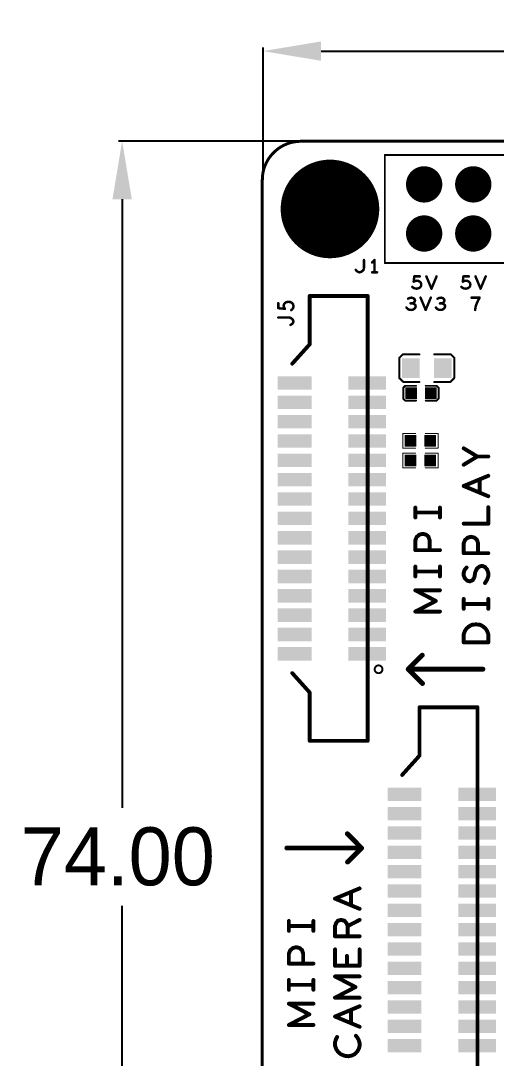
# Model space of a CAD drawing. Extents: x -11 to 101, y 2 to 100.
# Drawn here: x -11.5 to 13.1, y 37.1 to 90.7 of the extents above; entities that cross this region are included whole.
import ezdxf

# ---------------------------------------------------------------- set-up
doc = ezdxf.new("R2010")
doc.units = 0
doc.layers.get('0').update_dxf_attribs({"linetype": 'CONTINUOUS'})
doc.layers.get('DEFPOINTS').update_dxf_attribs({"linetype": 'CONTINUOUS'})
doc.layers.add('SILK_TOP_ART', color=251, linetype='CONTINUOUS')
doc.layers.add('SOLDER_TOP_ART', color=18, linetype='CONTINUOUS')
doc.dimstyles.get("Standard").update_dxf_attribs({"dimtxt": 3, "dimasz": 3, "dimexe": 0.18, "dimexo": 0, "dimgap": 1, "dimtad": 0, "dimtih": 1, "dimtoh": 1, "dimzin": 0, "dimcen": 0.09, "dimazin": 3, "dimtfac": 1, "dimtofl": 0, "dimtmove": 0, "dimatfit": 3})

# ---------------------------------------------------------------- blocks, each defined once
blk = doc.blocks.new('ROUND_326')
at = {"const_width": 0.1}
blk.add_lwpolyline([(-0.05, 0, 1), (0.05, 0, 1)], format="xyb", close=True, dxfattribs=at)
blk = doc.blocks.new('ROUND_312')
at = {"const_width": 0.1016}
blk.add_lwpolyline([(-0.0508, 0, 1), (0.0508, 0, 1)], format="xyb", close=True, dxfattribs=at)
blk = doc.blocks.new('ROUND_219')
at = {"const_width": 0.0508}
blk.add_lwpolyline([(-0.0254, 0, 1), (0.0254, 0, 1)], format="xyb", close=True, dxfattribs=at)
blk = doc.blocks.new('ROUND_165')
at = {"const_width": 0.0635}
blk.add_lwpolyline([(-0.03175, 0, 1), (0.03175, 0, 1)], format="xyb", close=True, dxfattribs=at)
blk = doc.blocks.new('ROUND_277')
at = {"const_width": 0.127}
blk.add_lwpolyline([(-0.0635, 0, 1), (0.0635, 0, 1)], format="xyb", close=True, dxfattribs=at)
blk = doc.blocks.new('ROUND_218')
at = {"const_width": 0.0762}
blk.add_lwpolyline([(-0.0381, 0, 1), (0.0381, 0, 1)], format="xyb", close=True, dxfattribs=at)
blk = doc.blocks.new('ROUND_321')
at = {"const_width": 0.0254}
blk.add_lwpolyline([(-0.0127, 0, 1), (0.0127, 0, 1)], format="xyb", close=True, dxfattribs=at)
blk = doc.blocks.new('ROUND_341')
at = {"const_width": 2.55}
blk.add_lwpolyline([(-1.275, 0, 1), (1.275, 0, 1)], format="xyb", close=True, dxfattribs=at)
blk = doc.blocks.new('RECTANGLE_359')
blk.add_solid([(0.975, 0.35), (0.975, -0.35), (-0.975, 0.35), (-0.975, -0.35)])
blk = doc.blocks.new('RECTANGLE_357')
blk.add_solid([(0.875, 0.35), (0.875, -0.35), (-0.875, 0.35), (-0.875, -0.35)])
blk = doc.blocks.new('SQUARE_333')
blk.add_solid([(0.304, 0.304), (0.304, -0.304), (-0.304, 0.304), (-0.304, -0.304)])
blk = doc.blocks.new('ROUND_346')
at = {"const_width": 0.939}
blk.add_lwpolyline([(-0.4695, 0, 1), (0.4695, 0, 1)], format="xyb", close=True, dxfattribs=at)
blk = doc.blocks.new('RECTANGLE_332')
blk.add_solid([(0.4564, 0.5072), (0.4564, -0.5072), (-0.4564, 0.5072), (-0.4564, -0.5072)])
blk = doc.blocks.new('*U167')
at = {"color": 0, "linetype": 'CONTINUOUS'}
blk.add_text('82.50', height=3, dxfattribs=at).set_placement((37.06, 87.687))
blk = doc.blocks.new('*D162')
at = {"color": 0, "linetype": 'CONTINUOUS'}
for p, q in [((1.038, 82.5), (1.038, 89.341)), ((4.038, 89.161), (36.229, 89.161)), ((80.538, 89.161), (48.347, 89.161)), ((83.538, 82.5), (83.538, 89.341))]:
    blk.add_line(p, q, dxfattribs=at)
for points in [[(4.038, 89.661), (4.038, 88.661), (1.038, 89.161)], [(80.538, 89.661), (80.538, 88.661), (83.538, 89.161)]]:
    blk.add_solid(points, dxfattribs=at)
at = {"layer": 'DEFPOINTS', "color": 0, "linetype": 'CONTINUOUS'}
for p in [(83.538, 89.161), (1.038, 82.5), (83.538, 82.5)]:
    blk.add_point(p, dxfattribs=at)
at = {"linetype": 'CONTINUOUS'}
blk.add_blockref('*U167', (0, 0), dxfattribs=at)
blk = doc.blocks.new('*U168')
at = {"color": 0, "linetype": 'CONTINUOUS'}
blk.add_text('74.00', height=3, dxfattribs=at).set_placement((-11.49, 46.026))
blk = doc.blocks.new('*D163')
at = {"color": 0, "linetype": 'CONTINUOUS'}
for p, q in [((3.038, 84.5), (-6.427, 84.5)), ((-6.247, 81.5), (-6.247, 50.032)), ((-6.247, 13.5), (-6.247, 44.968)), ((3.038, 10.5), (-6.427, 10.5))]:
    blk.add_line(p, q, dxfattribs=at)
for points in [[(-6.747, 81.5), (-5.747, 81.5), (-6.247, 84.5)], [(-6.747, 13.5), (-5.747, 13.5), (-6.247, 10.5)]]:
    blk.add_solid(points, dxfattribs=at)
at = {"layer": 'DEFPOINTS', "color": 0, "linetype": 'CONTINUOUS'}
for p in [(3.038, 84.5), (-6.247, 10.5), (3.038, 10.5)]:
    blk.add_point(p, dxfattribs=at)
at = {"linetype": 'CONTINUOUS'}
blk.add_blockref('*U168', (0, 0), dxfattribs=at)

msp = doc.modelspace()

# ---------------------------------------------------------------- linework, layer by layer
at = {"layer": 'SILK_TOP_ART', "const_width": 0.1524}
msp.add_lwpolyline([(3, 84.5, 0.4142136), (1, 82.5)], format="xyb", dxfattribs=at)
at = {"layer": 'SILK_TOP_ART'}
for points, const_width in [([(35, 84.5), (3, 84.5)], 0.1524), ([(7.338, 83.794), (59.662, 83.794)], 0.1016), ([(7.338, 78.206), (7.338, 83.794)], 0.1016), ([(1, 82.5), (1, 12.5)], 0.1524), ([(6.2569, 77.9357), (6.2569, 78.359)], 0.127), ([(6.8072, 78.359), (6.6802, 78.232)], 0.127), ([(6.8072, 77.724), (6.8072, 78.359)], 0.127), ([(5.8335, 77.851), (5.8865, 77.7875)], 0.127), ([(5.8865, 77.7875), (5.9499, 77.7452)], 0.127), ([(5.9499, 77.7452), (6.024, 77.724)], 0.127), ([(6.024, 77.724), (6.1087, 77.7452)], 0.127), ([(6.1087, 77.7452), (6.1722, 77.7875)], 0.127), ([(6.1722, 77.7875), (6.2357, 77.851)], 0.127), ([(6.2357, 77.851), (6.2569, 77.9357)], 0.127), ([(6.6802, 77.724), (6.9342, 77.724)], 0.127), ([(59.662, 78.206), (7.338, 78.206)], 0.1016), ([(8.8281, 77.2381), (8.8598, 77.5133)], 0.127), ([(8.9233, 77.2805), (8.8281, 77.2381)], 0.127), ([(8.8598, 77.5133), (9.1455, 77.5133)], 0.127), ([(8.9974, 77.291), (8.9233, 77.2805)], 0.127), ([(9.0715, 77.2805), (8.9974, 77.291)], 0.127), ([(9.1455, 77.2381), (9.0715, 77.2805)], 0.127), ([(9.1985, 77.1852), (9.1455, 77.2381)], 0.127), ([(9.4842, 77.5133), (9.7488, 76.8783)], 0.127), ([(9.7488, 76.8783), (10.0134, 77.5133)], 0.127), ([(11.3681, 77.2381), (11.3998, 77.5133)], 0.127), ([(11.4633, 77.2805), (11.3681, 77.2381)], 0.127), ([(11.3998, 77.5133), (11.6855, 77.5133)], 0.127), ([(11.5374, 77.291), (11.4633, 77.2805)], 0.127), ([(11.6115, 77.2805), (11.5374, 77.291)], 0.127), ([(11.6855, 77.2381), (11.6115, 77.2805)], 0.127), ([(11.7385, 77.1852), (11.6855, 77.2381)], 0.127), ([(12.0242, 77.5133), (12.2888, 76.8783)], 0.127), ([(12.2888, 76.8783), (12.5534, 77.5133)], 0.127), ([(8.754, 76.9735), (8.8175, 76.9206)], 0.127), ([(8.8175, 76.9206), (8.8915, 76.8889)], 0.127), ([(8.8915, 76.8889), (8.9868, 76.8783)], 0.127), ([(8.9868, 76.8783), (9.0821, 76.8995)], 0.127), ([(9.0821, 76.8995), (9.1561, 76.9418)], 0.127), ([(9.1561, 76.9418), (9.2091, 77.0159)], 0.127), ([(9.2196, 77.1005), (9.1985, 77.1852)], 0.127), ([(9.2091, 77.0159), (9.2196, 77.1005)], 0.127), ([(11.294, 76.9735), (11.3575, 76.9206)], 0.127), ([(11.3575, 76.9206), (11.4315, 76.8889)], 0.127), ([(11.4315, 76.8889), (11.5268, 76.8783)], 0.127), ([(11.5268, 76.8783), (11.6221, 76.8995)], 0.127), ([(11.6221, 76.8995), (11.6961, 76.9418)], 0.127), ([(11.6961, 76.9418), (11.7491, 77.0159)], 0.127), ([(11.7596, 77.1005), (11.7385, 77.1852)], 0.127), ([(11.7491, 77.0159), (11.7596, 77.1005)], 0.127), ([(1.8288, 75.8673), (1.8288, 76.1301)], 0.127), ([(2.17, 76.1301), (2.1175, 76.062)], 0.127), ([(2.2356, 76.1788), (2.17, 76.1301)], 0.127), ([(2.3406, 76.1983), (2.2356, 76.1788)], 0.127), ([(2.4456, 76.1886), (2.3406, 76.1983)], 0.127), ([(2.5375, 76.1399), (2.4456, 76.1886)], 0.127), ([(2.59, 76.0717), (2.5375, 76.1399)], 0.127), ([(3.45, 74), (3.45, 76.5)], 0.2), ([(3.45, 76.5), (6.45, 76.5)], 0.2), ([(6.45, 76.5), (6.45, 53.5)], 0.2), ([(8.6339, 76.4027), (8.5386, 76.3604)], 0.127), ([(8.7291, 76.4133), (8.6339, 76.4027)], 0.127), ([(8.7609, 76.117), (8.6656, 76.117)], 0.127), ([(8.8244, 76.3815), (8.7291, 76.4133)], 0.127), ([(8.7609, 76.117), (8.8244, 76.1487)], 0.127), ([(8.835, 76.0958), (8.7609, 76.117)], 0.127), ([(8.8773, 76.3286), (8.8244, 76.3815)], 0.127), ([(8.8244, 76.1487), (8.8773, 76.2016)], 0.127), ([(8.8985, 76.2651), (8.8773, 76.3286)], 0.127), ([(8.8773, 76.2016), (8.8985, 76.2651)], 0.127), ([(9.1842, 76.4133), (9.4488, 75.7783)], 0.127), ([(9.4488, 75.7783), (9.7134, 76.4133)], 0.127), ([(10.1579, 76.4027), (10.0626, 76.3604)], 0.127), ([(10.2531, 76.4133), (10.1579, 76.4027)], 0.127), ([(10.2849, 76.117), (10.1896, 76.117)], 0.127), ([(10.3484, 76.3815), (10.2531, 76.4133)], 0.127), ([(10.2849, 76.117), (10.3484, 76.1487)], 0.127), ([(10.359, 76.0958), (10.2849, 76.117)], 0.127), ([(10.4013, 76.3286), (10.3484, 76.3815)], 0.127), ([(10.3484, 76.1487), (10.4013, 76.2016)], 0.127), ([(10.4225, 76.2651), (10.4013, 76.3286)], 0.127), ([(10.4013, 76.2016), (10.4225, 76.2651)], 0.127), ([(12.2385, 76.4133), (11.8151, 76.4133)], 0.127), ([(12.0586, 76.0323), (12.1009, 76.1381)], 0.127), ([(12.1009, 76.1381), (12.1538, 76.2545)], 0.127), ([(12.1538, 76.2545), (12.2385, 76.4133)], 0.127), ([(2.17, 75.8381), (1.8288, 75.8673)], 0.127), ([(2.1175, 76.062), (2.1044, 75.9938)], 0.127), ([(2.1044, 75.9938), (2.1175, 75.9257)], 0.127), ([(2.1175, 75.9257), (2.17, 75.8381)], 0.127), ([(2.4981, 75.7699), (2.5637, 75.8283)], 0.127), ([(2.5637, 75.8283), (2.6031, 75.8965)], 0.127), ([(2.6162, 75.9841), (2.59, 76.0717)], 0.127), ([(2.6031, 75.8965), (2.6162, 75.9841)], 0.127), ([(8.454, 75.9053), (8.5175, 75.8312)], 0.127), ([(8.5175, 75.8312), (8.6021, 75.7889)], 0.127), ([(8.6021, 75.7889), (8.6974, 75.7783)], 0.127), ([(8.6974, 75.7783), (8.7821, 75.7889)], 0.127), ([(8.7821, 75.7889), (8.8667, 75.8418)], 0.127), ([(8.9091, 76.0429), (8.835, 76.0958)], 0.127), ([(8.8667, 75.8418), (8.9196, 75.9053)], 0.127), ([(8.9302, 75.9688), (8.9091, 76.0429)], 0.127), ([(8.9196, 75.9053), (8.9302, 75.9688)], 0.127), ([(9.978, 75.9053), (10.0415, 75.8312)], 0.127), ([(10.0415, 75.8312), (10.1261, 75.7889)], 0.127), ([(10.1261, 75.7889), (10.2214, 75.7783)], 0.127), ([(10.2214, 75.7783), (10.3061, 75.7889)], 0.127), ([(10.3061, 75.7889), (10.3907, 75.8418)], 0.127), ([(10.4331, 76.0429), (10.359, 76.0958)], 0.127), ([(10.3907, 75.8418), (10.4436, 75.9053)], 0.127), ([(10.4542, 75.9688), (10.4331, 76.0429)], 0.127), ([(10.4436, 75.9053), (10.4542, 75.9688)], 0.127), ([(12.0056, 75.7783), (12.0268, 75.9159)], 0.127), ([(12.0268, 75.9159), (12.0586, 76.0323)], 0.127), ([(2.3537, 75.3914), (1.8288, 75.3914)], 0.127), ([(2.4587, 75.372), (2.3537, 75.3914)], 0.127), ([(2.5375, 75.3135), (2.4587, 75.372)], 0.127), ([(2.4587, 75.002), (2.5375, 75.0507)], 0.127), ([(2.59, 75.2551), (2.5375, 75.3135)], 0.127), ([(2.5375, 75.0507), (2.59, 75.1091)], 0.127), ([(2.6162, 75.1772), (2.59, 75.2551)], 0.127), ([(2.59, 75.1091), (2.6162, 75.1772)], 0.127), ([(3.45, 74), (2.55, 73)], 0.2), ([(8.2622, 73.4794), (8.0844, 73.3016)], 0.1016), ([(9.1258, 73.4794), (8.2622, 73.4794)], 0.1016), ([(9.8878, 73.4794), (10.7514, 73.4794)], 0.1016), ([(10.7514, 73.4794), (10.9292, 73.3016)], 0.1016), ([(8.0844, 73.3016), (8.0844, 72.2602)], 0.1016), ([(10.9292, 73.3016), (10.9292, 72.2602)], 0.1016), ([(8.0844, 72.2602), (8.2876, 72.057)], 0.1016), ([(8.2876, 72.057), (9.1258, 72.057)], 0.1016), ([(8.3892, 71.8538), (8.2876, 71.7522)], 0.1016), ([(8.948, 71.8538), (8.3892, 71.8538)], 0.1016), ([(9.456, 71.8538), (10.0148, 71.8538)], 0.1016), ([(10.726, 72.057), (9.8878, 72.057)], 0.1016), ([(10.0148, 71.8538), (10.1164, 71.7525)], 0.1016), ([(10.9292, 72.2602), (10.726, 72.057)], 0.1016), ([(8.2876, 71.7522), (8.2876, 71.1934)], 0.1016), ([(10.1164, 71.7525), (10.1164, 71.1967)], 0.1016), ([(8.2876, 71.1934), (8.3892, 71.0918)], 0.1016), ([(8.3892, 71.0918), (8.948, 71.0918)], 0.1016), ([(10.0115, 71.0918), (9.456, 71.0918)], 0.1016), ([(10.1164, 71.1967), (10.0115, 71.0918)], 0.1016), ([(8.2622, 69.39), (8.9226, 69.39)], 0.0508), ([(8.2622, 68.628), (8.2622, 69.39)], 0.0508), ([(10.091, 69.39), (9.4306, 69.39)], 0.0508), ([(10.091, 68.628), (10.091, 69.39)], 0.0508), ([(11.4173, 68.6223), (12.1158, 68.199)], 0.2032), ([(8.9226, 68.628), (8.2622, 68.628)], 0.0508), ([(8.2622, 68.374), (8.9226, 68.374)], 0.0508), ([(8.2622, 67.612), (8.2622, 68.374)], 0.0508), ([(9.4306, 68.628), (10.091, 68.628)], 0.0508), ([(10.091, 68.374), (9.4306, 68.374)], 0.0508), ([(10.091, 67.612), (10.091, 68.374)], 0.0508), ([(12.1158, 68.199), (11.4173, 67.7757)], 0.2032), ([(12.6873, 68.199), (12.1158, 68.199)], 0.2032), ([(8.9226, 67.612), (8.2622, 67.612)], 0.0508), ([(9.4306, 67.612), (10.091, 67.612)], 0.0508), ([(11.4173, 66.675), (12.6873, 67.2042)], 0.2032), ([(12.2428, 67.0137), (12.2428, 66.3363)], 0.2032), ([(12.6873, 66.1458), (11.4173, 66.675)], 0.2032), ([(8.9154, 65.0494), (8.9154, 65.5574)], 0.2032), ([(10.1854, 65.0494), (10.1854, 65.5574)], 0.2032), ([(12.6873, 64.7277), (12.6873, 65.5743)], 0.2032), ([(8.9154, 65.3034), (10.1854, 65.3034)], 0.2032), ([(11.4173, 64.7277), (12.6873, 64.7277)], 0.2032), ([(8.9154, 63.8641), (8.9789, 64.0334)], 0.2032), ([(8.9154, 63.3561), (8.9154, 63.8641)], 0.2032), ([(8.9789, 64.0334), (9.1271, 64.1604)], 0.2032), ([(9.1271, 64.1604), (9.2964, 64.2027)], 0.2032), ([(9.2964, 64.2027), (9.4657, 64.1604)], 0.2032), ([(9.4657, 64.1604), (9.5927, 64.0546)], 0.2032), ([(9.5927, 64.0546), (9.6563, 63.8641)], 0.2032), ([(9.6563, 63.8641), (9.6563, 63.3561)], 0.2032), ([(11.4173, 63.7117), (11.4808, 63.881)], 0.2032), ([(11.4808, 63.881), (11.629, 64.008)], 0.2032), ([(11.629, 64.008), (11.7983, 64.0503)], 0.2032), ([(11.7983, 64.0503), (11.9676, 64.008)], 0.2032), ([(11.9676, 64.008), (12.0946, 63.9022)], 0.2032), ([(12.0946, 63.9022), (12.1582, 63.7117)], 0.2032), ([(10.1854, 63.3561), (8.9154, 63.3561)], 0.2032), ([(11.4173, 63.2037), (11.4173, 63.7117)], 0.2032), ([(12.6873, 63.2037), (11.4173, 63.2037)], 0.2032), ([(12.1582, 63.7117), (12.1582, 63.2037)], 0.2032), ([(8.9154, 62.0014), (8.9154, 62.5094)], 0.2032), ([(8.9154, 62.2554), (10.1854, 62.2554)], 0.2032), ([(10.1854, 62.0014), (10.1854, 62.5094)], 0.2032), ([(11.4173, 62.1877), (11.4596, 62.3358)], 0.2032), ([(11.4173, 62.0395), (11.4173, 62.1877)], 0.2032), ([(11.4596, 62.3358), (11.5655, 62.4629)], 0.2032), ([(12.01, 62.2088), (11.9676, 61.9548)], 0.2032), ([(12.0946, 62.3993), (12.01, 62.2088)], 0.2032), ([(12.2217, 62.5052), (12.0946, 62.3993)], 0.2032), ([(12.3698, 62.5475), (12.2217, 62.5052)], 0.2032), ([(12.518, 62.484), (12.3698, 62.5475)], 0.2032), ([(12.6238, 62.357), (12.518, 62.484)], 0.2032), ([(12.6873, 62.1877), (12.6238, 62.357)], 0.2032), ([(12.6873, 62.0183), (12.6873, 62.1877)], 0.2032), ([(11.4808, 61.8913), (11.4173, 62.0395)], 0.2032), ([(11.5866, 61.7855), (11.4808, 61.8913)], 0.2032), ([(11.7348, 61.7431), (11.5866, 61.7855)], 0.2032), ([(11.883, 61.8067), (11.7348, 61.7431)], 0.2032), ([(11.9676, 61.9548), (11.883, 61.8067)], 0.2032), ([(12.518, 61.6585), (12.6238, 61.8278)], 0.2032), ([(12.6238, 61.8278), (12.6873, 62.0183)], 0.2032), ([(9.9737, 60.7314), (8.9154, 61.2818)], 0.2032), ([(8.9154, 61.2818), (10.1854, 61.2818)], 0.2032), ([(8.9154, 60.181), (9.9737, 60.7314)], 0.2032), ([(11.4173, 60.325), (11.4173, 60.833)], 0.2032), ([(11.4173, 60.579), (12.6873, 60.579)], 0.2032), ([(12.6873, 60.325), (12.6873, 60.833)], 0.2032), ([(10.1854, 60.181), (8.9154, 60.181)], 0.2032), ([(11.6924, 59.4149), (11.8407, 59.4995)], 0.2032), ([(11.8407, 59.4995), (12.0523, 59.5207)], 0.2032), ([(12.0523, 59.5207), (12.264, 59.4995)], 0.2032), ([(12.264, 59.4995), (12.4122, 59.4149)], 0.2032), ([(11.4173, 59.0127), (11.4808, 59.182)], 0.2032), ([(11.4173, 58.5893), (11.4173, 59.0127)], 0.2032), ([(11.4808, 59.182), (11.5655, 59.309)], 0.2032), ([(11.5655, 59.309), (11.6924, 59.4149)], 0.2032), ([(12.4122, 59.4149), (12.5392, 59.309)], 0.2032), ([(12.5392, 59.309), (12.6238, 59.182)], 0.2032), ([(12.6238, 59.182), (12.6873, 59.0127)], 0.2032), ([(12.6873, 59.0127), (12.6873, 58.5893)], 0.2032), ([(12.6873, 58.5893), (11.4173, 58.5893)], 0.2032), ([(8.5471, 57.2008), (9.271, 57.9247)], 0.254), ([(2.55, 57), (3.45, 56)], 0.2), ([(12.4079, 57.2008), (8.5471, 57.2008)], 0.254), ([(8.5471, 57.2008), (9.2837, 56.4642)], 0.254), ([(3.45, 53.5), (3.45, 56)], 0.2), ([(9.1324, 52.7338), (9.1324, 55.2338)], 0.2), ([(9.1324, 55.2338), (12.1324, 55.2338)], 0.2), ([(12.1324, 55.2338), (12.1324, 32.2338)], 0.2), ([(6.45, 53.5), (3.45, 53.5)], 0.2), ([(9.1324, 52.7338), (8.2324, 51.7338)], 0.2), ([(6.1341, 47.9552), (5.3975, 48.6918)], 0.254), ([(2.2733, 47.9552), (6.1341, 47.9552)], 0.254), ([(6.1341, 47.9552), (5.4102, 47.2313)], 0.254), ([(4.7625, 45.339), (6.0325, 45.8682)], 0.2032), ([(5.588, 45.6777), (5.588, 45.0003)], 0.2032), ([(6.0325, 44.8098), (4.7625, 45.339)], 0.2032), ([(2.3749, 43.6753), (2.3749, 44.1833)], 0.2032), ([(2.3749, 43.9293), (3.6449, 43.9293)], 0.2032), ([(3.6449, 43.6753), (3.6449, 44.1833)], 0.2032), ([(4.7625, 43.9208), (4.826, 44.0902)], 0.2032), ([(4.7625, 43.3917), (4.7625, 43.9208)], 0.2032), ([(4.826, 44.0902), (4.9107, 44.196)], 0.2032), ([(4.9107, 44.196), (5.08, 44.2383)], 0.2032), ([(5.08, 44.2383), (5.2493, 44.196)], 0.2032), ([(5.2493, 44.196), (5.3552, 44.069)], 0.2032), ([(5.3552, 44.069), (5.4187, 43.9208)], 0.2032), ([(5.4187, 43.9208), (6.0325, 44.2383)], 0.2032), ([(5.4187, 43.9208), (5.4187, 43.3917)], 0.2032), ([(6.0325, 43.3917), (4.7625, 43.3917)], 0.2032), ([(2.5866, 42.7863), (2.7559, 42.8286)], 0.2032), ([(2.7559, 42.8286), (2.9252, 42.7863)], 0.2032), ([(2.3749, 42.49), (2.4384, 42.6593)], 0.2032), ([(2.3749, 41.982), (2.3749, 42.49)], 0.2032), ([(2.4384, 42.6593), (2.5866, 42.7863)], 0.2032), ([(2.9252, 42.7863), (3.0522, 42.6805)], 0.2032), ([(3.0522, 42.6805), (3.1158, 42.49)], 0.2032), ([(3.1158, 42.49), (3.1158, 41.982)], 0.2032), ([(4.7625, 41.8677), (4.7625, 42.7143)], 0.2032), ([(5.3763, 42.3757), (5.3763, 41.8677)], 0.2032), ([(6.0325, 42.7143), (6.0325, 41.8677)], 0.2032), ([(3.6449, 41.982), (2.3749, 41.982)], 0.2032), ([(6.0325, 41.8677), (4.7625, 41.8677)], 0.2032), ([(5.8208, 40.767), (4.7625, 41.3174)], 0.2032), ([(4.7625, 41.3174), (6.0325, 41.3174)], 0.2032), ([(2.3749, 40.6273), (2.3749, 41.1353)], 0.2032), ([(2.3749, 40.8813), (3.6449, 40.8813)], 0.2032), ([(3.6449, 40.6273), (3.6449, 41.1353)], 0.2032), ([(4.7625, 40.2166), (5.8208, 40.767)], 0.2032), ([(6.0325, 40.2166), (4.7625, 40.2166)], 0.2032), ([(3.4332, 39.3573), (2.3749, 39.9077)], 0.2032), ([(2.3749, 39.9077), (3.6449, 39.9077)], 0.2032), ([(4.7625, 39.243), (6.0325, 39.7722)], 0.2032), ([(2.3749, 38.8069), (3.4332, 39.3573)], 0.2032), ([(6.0325, 38.7138), (4.7625, 39.243)], 0.2032), ([(5.588, 39.5817), (5.588, 38.9043)], 0.2032), ([(3.6449, 38.8069), (2.3749, 38.8069)], 0.2032), ([(4.8048, 38.0577), (4.7625, 37.9095)], 0.2032), ([(4.8683, 38.1847), (4.8048, 38.0577)], 0.2032), ([(5.9267, 38.1423), (5.842, 38.2482)], 0.2032), ([(5.9902, 38.0153), (5.9267, 38.1423)], 0.2032), ([(6.0325, 37.8672), (5.9902, 38.0153)], 0.2032), ([(4.7625, 37.9095), (4.7625, 37.7402)], 0.2032), ([(4.7625, 37.7402), (4.826, 37.5496)], 0.2032), ([(4.826, 37.5496), (4.9318, 37.4015)], 0.2032), ([(5.9055, 37.4227), (5.9902, 37.5708)], 0.2032), ([(5.9902, 37.5708), (6.0325, 37.719)], 0.2032), ([(6.0325, 37.719), (6.0325, 37.8672)], 0.2032), ([(4.9318, 37.4015), (5.0588, 37.2957)], 0.2032), ([(5.0588, 37.2957), (5.2705, 37.211)], 0.2032), ([(5.2705, 37.211), (5.461, 37.1898)], 0.2032), ([(5.461, 37.1898), (5.6515, 37.2322)], 0.2032), ([(5.6515, 37.2322), (5.7785, 37.2957)], 0.2032), ([(5.7785, 37.2957), (5.9055, 37.4227)], 0.2032)]:
    msp.add_lwpolyline(points, dxfattribs=dict(at, const_width=const_width))
at = {"layer": 'SILK_TOP_ART', "const_width": 0.1016}
msp.add_lwpolyline([(6.8124, 57.1978, 1), (7.2142, 57.1978, 1)], format="xyb", close=True, dxfattribs=at)
at = {"layer": 'SOLDER_TOP_ART', "const_width": 0.1524}
msp.add_lwpolyline([(3, 84.5, 0.4142136), (1, 82.5)], format="xyb", dxfattribs=at)
for points in [[(35, 84.5), (3, 84.5)], [(1, 82.5), (1, 12.5)]]:
    msp.add_lwpolyline(points, dxfattribs=at)

# ---------------------------------------------------------------- block references
at = {"layer": 'SILK_TOP_ART'}
for name, p in [('ROUND_218', (3, 84.5)), ('ROUND_218', (3, 84.5)), ('ROUND_219', (7.338, 83.794)), ('ROUND_219', (7.338, 83.794)), ('ROUND_218', (1, 82.5)), ('ROUND_218', (1, 82.5)), ('ROUND_165', (6.2569, 78.359)), ('ROUND_165', (6.8072, 78.359)), ('ROUND_165', (5.8335, 77.851)), ('ROUND_165', (5.8865, 77.7875)), ('ROUND_165', (5.9499, 77.7452)), ('ROUND_165', (6.024, 77.724)), ('ROUND_165', (6.1087, 77.7452)), ('ROUND_165', (6.1722, 77.7875)), ('ROUND_165', (6.2357, 77.851)), ('ROUND_165', (6.2569, 77.9357)), ('ROUND_165', (6.6802, 78.232)), ('ROUND_165', (6.6802, 77.724)), ('ROUND_165', (6.8072, 77.724)), ('ROUND_165', (6.9342, 77.724)), ('ROUND_219', (7.338, 78.206)), ('ROUND_219', (7.338, 78.206)), ('ROUND_165', (8.8281, 77.2381)), ('ROUND_165', (8.8598, 77.5133)), ('ROUND_165', (8.9233, 77.2805)), ('ROUND_165', (8.9974, 77.291)), ('ROUND_165', (9.0715, 77.2805)), ('ROUND_165', (9.1455, 77.5133)), ('ROUND_165', (9.1455, 77.2381)), ('ROUND_165', (9.4842, 77.5133)), ('ROUND_165', (10.0134, 77.5133)), ('ROUND_165', (11.3681, 77.2381)), ('ROUND_165', (11.3998, 77.5133)), ('ROUND_165', (11.4633, 77.2805)), ('ROUND_165', (11.5374, 77.291)), ('ROUND_165', (11.6115, 77.2805)), ('ROUND_165', (11.6855, 77.5133)), ('ROUND_165', (11.6855, 77.2381)), ('ROUND_165', (12.0242, 77.5133)), ('ROUND_165', (12.5534, 77.5133)), ('ROUND_165', (8.754, 76.9735)), ('ROUND_165', (8.8175, 76.9206)), ('ROUND_165', (8.8915, 76.8889)), ('ROUND_165', (8.9868, 76.8783)), ('ROUND_165', (9.0821, 76.8995)), ('ROUND_165', (9.1561, 76.9418)), ('ROUND_165', (9.1985, 77.1852)), ('ROUND_165', (9.2091, 77.0159)), ('ROUND_165', (9.2196, 77.1005)), ('ROUND_165', (9.7488, 76.8783)), ('ROUND_165', (11.294, 76.9735)), ('ROUND_165', (11.3575, 76.9206)), ('ROUND_165', (11.4315, 76.8889)), ('ROUND_165', (11.5268, 76.8783)), ('ROUND_165', (11.6221, 76.8995)), ('ROUND_165', (11.6961, 76.9418)), ('ROUND_165', (11.7385, 77.1852)), ('ROUND_165', (11.7491, 77.0159)), ('ROUND_165', (11.7596, 77.1005)), ('ROUND_165', (12.2888, 76.8783)), ('ROUND_165', (1.8288, 76.1301)), ('ROUND_165', (2.17, 76.1301)), ('ROUND_165', (2.2356, 76.1788)), ('ROUND_165', (2.3406, 76.1983)), ('ROUND_165', (2.4456, 76.1886)), ('ROUND_165', (2.5375, 76.1399)), ('ROUND_326', (3.45, 76.5)), ('ROUND_326', (6.45, 76.5)), ('ROUND_165', (8.5386, 76.3604)), ('ROUND_165', (8.6339, 76.4027)), ('ROUND_165', (8.6656, 76.117)), ('ROUND_165', (8.7291, 76.4133)), ('ROUND_165', (8.7609, 76.117)), ('ROUND_165', (8.7609, 76.117)), ('ROUND_165', (8.8244, 76.3815)), ('ROUND_165', (8.8244, 76.1487)), ('ROUND_165', (8.8773, 76.3286)), ('ROUND_165', (8.8773, 76.2016)), ('ROUND_165', (8.8985, 76.2651)), ('ROUND_165', (9.1842, 76.4133)), ('ROUND_165', (9.7134, 76.4133)), ('ROUND_165', (10.0626, 76.3604)), ('ROUND_165', (10.1579, 76.4027)), ('ROUND_165', (10.1896, 76.117)), ('ROUND_165', (10.2531, 76.4133)), ('ROUND_165', (10.2849, 76.117)), ('ROUND_165', (10.2849, 76.117)), ('ROUND_165', (10.3484, 76.3815)), ('ROUND_165', (10.3484, 76.1487)), ('ROUND_165', (10.4013, 76.3286)), ('ROUND_165', (10.4013, 76.2016)), ('ROUND_165', (10.4225, 76.2651)), ('ROUND_165', (11.8151, 76.4133)), ('ROUND_165', (12.1009, 76.1381)), ('ROUND_165', (12.1538, 76.2545)), ('ROUND_165', (12.2385, 76.4133)), ('ROUND_165', (1.8288, 75.8673)), ('ROUND_165', (2.1044, 75.9938)), ('ROUND_165', (2.1175, 76.062)), ('ROUND_165', (2.1175, 75.9257)), ('ROUND_165', (2.17, 75.8381)), ('ROUND_165', (2.4981, 75.7699)), ('ROUND_165', (2.5637, 75.8283)), ('ROUND_165', (2.59, 76.0717)), ('ROUND_165', (2.6031, 75.8965)), ('ROUND_165', (2.6162, 75.9841)), ('ROUND_165', (8.454, 75.9053)), ('ROUND_165', (8.5175, 75.8312)), ('ROUND_165', (8.6021, 75.7889)), ('ROUND_165', (8.6974, 75.7783)), ('ROUND_165', (8.7821, 75.7889)), ('ROUND_165', (8.835, 76.0958)), ('ROUND_165', (8.8667, 75.8418)), ('ROUND_165', (8.9091, 76.0429)), ('ROUND_165', (8.9196, 75.9053)), ('ROUND_165', (8.9302, 75.9688)), ('ROUND_165', (9.4488, 75.7783)), ('ROUND_165', (9.978, 75.9053)), ('ROUND_165', (10.0415, 75.8312)), ('ROUND_165', (10.1261, 75.7889)), ('ROUND_165', (10.2214, 75.7783)), ('ROUND_165', (10.3061, 75.7889)), ('ROUND_165', (10.359, 76.0958)), ('ROUND_165', (10.3907, 75.8418)), ('ROUND_165', (10.4331, 76.0429)), ('ROUND_165', (10.4436, 75.9053)), ('ROUND_165', (10.4542, 75.9688)), ('ROUND_165', (12.0056, 75.7783)), ('ROUND_165', (12.0268, 75.9159)), ('ROUND_165', (12.0586, 76.0323)), ('ROUND_165', (1.8288, 75.3914)), ('ROUND_165', (2.3537, 75.3914)), ('ROUND_165', (2.4587, 75.372)), ('ROUND_165', (2.5375, 75.3135)), ('ROUND_165', (2.5375, 75.0507)), ('ROUND_165', (2.59, 75.2551)), ('ROUND_165', (2.59, 75.1091)), ('ROUND_165', (2.6162, 75.1772)), ('ROUND_165', (2.4587, 75.002)), ('ROUND_326', (3.45, 74)), ('ROUND_326', (3.45, 74)), ('ROUND_219', (8.2622, 73.4794)), ('ROUND_219', (8.2622, 73.4794)), ('ROUND_219', (9.1258, 73.4794)), ('ROUND_219', (9.8878, 73.4794)), ('ROUND_219', (10.7514, 73.4794)), ('ROUND_219', (10.7514, 73.4794)), ('ROUND_326', (2.55, 73)), ('ROUND_219', (8.0844, 73.3016)), ('ROUND_219', (8.0844, 73.3016)), ('ROUND_219', (10.9292, 73.3016)), ('ROUND_219', (10.9292, 73.3016)), ('ROUND_219', (8.0844, 72.2602)), ('ROUND_219', (8.0844, 72.2602)), ('ROUND_219', (8.2876, 72.057)), ('ROUND_219', (8.2876, 72.057)), ('ROUND_219', (8.3892, 71.8538)), ('ROUND_219', (8.3892, 71.8538)), ('ROUND_219', (8.948, 71.8538)), ('ROUND_219', (9.1258, 72.057)), ('ROUND_219', (9.456, 71.8538)), ('ROUND_219', (9.8878, 72.057)), ('ROUND_219', (10.0148, 71.8538)), ('ROUND_219', (10.0148, 71.8538)), ('ROUND_219', (10.726, 72.057)), ('ROUND_219', (10.726, 72.057)), ('ROUND_219', (10.9292, 72.2602)), ('ROUND_219', (10.9292, 72.2602)), ('ROUND_219', (8.2876, 71.7522)), ('ROUND_219', (8.2876, 71.7522)), ('ROUND_219', (10.1164, 71.7525)), ('ROUND_219', (10.1164, 71.7525)), ('ROUND_219', (8.2876, 71.1934)), ('ROUND_219', (8.2876, 71.1934)), ('ROUND_219', (8.3892, 71.0918)), ('ROUND_219', (8.3892, 71.0918)), ('ROUND_219', (8.948, 71.0918)), ('ROUND_219', (9.456, 71.0918)), ('ROUND_219', (10.0115, 71.0918)), ('ROUND_219', (10.0115, 71.0918)), ('ROUND_219', (10.1164, 71.1967)), ('ROUND_219', (10.1164, 71.1967)), ('ROUND_321', (8.2622, 69.39)), ('ROUND_321', (8.2622, 69.39)), ('ROUND_321', (8.9226, 69.39)), ('ROUND_321', (9.4306, 69.39)), ('ROUND_321', (10.091, 69.39)), ('ROUND_321', (10.091, 69.39)), ('ROUND_312', (11.4173, 68.6223)), ('ROUND_321', (8.2622, 68.628)), ('ROUND_321', (8.2622, 68.628)), ('ROUND_321', (8.2622, 68.374)), ('ROUND_321', (8.2622, 68.374)), ('ROUND_321', (8.9226, 68.628)), ('ROUND_321', (8.9226, 68.374)), ('ROUND_321', (9.4306, 68.628)), ('ROUND_321', (9.4306, 68.374)), ('ROUND_321', (10.091, 68.628)), ('ROUND_321', (10.091, 68.628)), ('ROUND_321', (10.091, 68.374)), ('ROUND_321', (10.091, 68.374)), ('ROUND_312', (12.1158, 68.199)), ('ROUND_312', (12.1158, 68.199)), ('ROUND_312', (12.6873, 68.199)), ('ROUND_321', (8.2622, 67.612)), ('ROUND_321', (8.2622, 67.612)), ('ROUND_321', (8.9226, 67.612)), ('ROUND_321', (9.4306, 67.612)), ('ROUND_321', (10.091, 67.612)), ('ROUND_321', (10.091, 67.612)), ('ROUND_312', (11.4173, 67.7757)), ('ROUND_312', (12.2428, 67.0137)), ('ROUND_312', (12.6873, 67.2042)), ('ROUND_312', (11.4173, 66.675)), ('ROUND_312', (12.2428, 66.3363)), ('ROUND_312', (12.6873, 66.1458)), ('ROUND_312', (8.9154, 65.5574)), ('ROUND_312', (10.1854, 65.5574)), ('ROUND_312', (12.6873, 65.5743)), ('ROUND_312', (8.9154, 65.3034)), ('ROUND_312', (8.9154, 65.0494)), ('ROUND_312', (10.1854, 65.3034)), ('ROUND_312', (10.1854, 65.0494)), ('ROUND_312', (11.4173, 64.7277)), ('ROUND_312', (12.6873, 64.7277)), ('ROUND_312', (8.9154, 63.8641)), ('ROUND_312', (8.9789, 64.0334)), ('ROUND_312', (9.1271, 64.1604)), ('ROUND_312', (9.2964, 64.2027)), ('ROUND_312', (9.4657, 64.1604)), ('ROUND_312', (9.5927, 64.0546)), ('ROUND_312', (9.6563, 63.8641)), ('ROUND_312', (11.4808, 63.881)), ('ROUND_312', (11.629, 64.008)), ('ROUND_312', (11.7983, 64.0503)), ('ROUND_312', (11.9676, 64.008)), ('ROUND_312', (12.0946, 63.9022)), ('ROUND_312', (8.9154, 63.3561)), ('ROUND_312', (9.6563, 63.3561)), ('ROUND_312', (10.1854, 63.3561)), ('ROUND_312', (11.4173, 63.7117)), ('ROUND_312', (11.4173, 63.2037)), ('ROUND_312', (12.1582, 63.7117)), ('ROUND_312', (12.1582, 63.2037)), ('ROUND_312', (12.6873, 63.2037)), ('ROUND_312', (8.9154, 62.5094)), ('ROUND_312', (8.9154, 62.2554)), ('ROUND_312', (10.1854, 62.5094)), ('ROUND_312', (10.1854, 62.2554)), ('ROUND_312', (11.4173, 62.1877)), ('ROUND_312', (11.4596, 62.3358)), ('ROUND_312', (11.5655, 62.4629)), ('ROUND_312', (12.01, 62.2088)), ('ROUND_312', (12.0946, 62.3993)), ('ROUND_312', (12.2217, 62.5052)), ('ROUND_312', (12.3698, 62.5475)), ('ROUND_312', (12.518, 62.484)), ('ROUND_312', (12.6238, 62.357)), ('ROUND_312', (12.6873, 62.1877)), ('ROUND_312', (8.9154, 62.0014)), ('ROUND_312', (10.1854, 62.0014)), ('ROUND_312', (11.4173, 62.0395)), ('ROUND_312', (11.4808, 61.8913)), ('ROUND_312', (11.5866, 61.7855)), ('ROUND_312', (11.7348, 61.7431)), ('ROUND_312', (11.883, 61.8067)), ('ROUND_312', (11.9676, 61.9548)), ('ROUND_312', (12.518, 61.6585)), ('ROUND_312', (12.6238, 61.8278)), ('ROUND_312', (12.6873, 62.0183)), ('ROUND_312', (8.9154, 61.2818)), ('ROUND_312', (10.1854, 61.2818)), ('ROUND_312', (9.9737, 60.7314)), ('ROUND_312', (11.4173, 60.833)), ('ROUND_312', (11.4173, 60.579)), ('ROUND_312', (12.6873, 60.833)), ('ROUND_312', (12.6873, 60.579)), ('ROUND_312', (8.9154, 60.181)), ('ROUND_312', (10.1854, 60.181)), ('ROUND_312', (11.4173, 60.325)), ('ROUND_312', (12.6873, 60.325)), ('ROUND_312', (11.8407, 59.4995)), ('ROUND_312', (12.0523, 59.5207)), ('ROUND_312', (12.264, 59.4995)), ('ROUND_312', (11.4173, 59.0127)), ('ROUND_312', (11.4808, 59.182)), ('ROUND_312', (11.5655, 59.309)), ('ROUND_312', (11.6924, 59.4149)), ('ROUND_312', (12.4122, 59.4149)), ('ROUND_312', (12.5392, 59.309)), ('ROUND_312', (12.6238, 59.182)), ('ROUND_312', (12.6873, 59.0127)), ('ROUND_312', (11.4173, 58.5893)), ('ROUND_312', (12.6873, 58.5893)), ('ROUND_312', (12.6873, 58.5893)), ('ROUND_277', (9.271, 57.9247)), ('ROUND_326', (2.55, 57)), ('ROUND_277', (8.5471, 57.2008)), ('ROUND_277', (8.5471, 57.2008)), ('ROUND_277', (12.4079, 57.2008)), ('ROUND_277', (9.2837, 56.4642)), ('ROUND_326', (3.45, 56)), ('ROUND_326', (3.45, 56)), ('ROUND_326', (9.1324, 55.2338)), ('ROUND_326', (12.1324, 55.2338)), ('ROUND_326', (3.45, 53.5)), ('ROUND_326', (6.45, 53.5)), ('ROUND_326', (9.1324, 52.7338)), ('ROUND_326', (9.1324, 52.7338)), ('ROUND_326', (8.2324, 51.7338)), ('ROUND_277', (5.3975, 48.6918)), ('ROUND_277', (2.2733, 47.9552)), ('ROUND_277', (6.1341, 47.9552)), ('ROUND_277', (6.1341, 47.9552)), ('ROUND_277', (5.4102, 47.2313)), ('ROUND_312', (5.588, 45.6777)), ('ROUND_312', (6.0325, 45.8682)), ('ROUND_312', (4.7625, 45.339)), ('ROUND_312', (5.588, 45.0003)), ('ROUND_312', (6.0325, 44.8098)), ('ROUND_312', (2.3749, 44.1833)), ('ROUND_312', (2.3749, 43.9293)), ('ROUND_312', (3.6449, 44.1833)), ('ROUND_312', (3.6449, 43.9293)), ('ROUND_312', (4.7625, 43.9208)), ('ROUND_312', (4.826, 44.0902)), ('ROUND_312', (4.9107, 44.196)), ('ROUND_312', (5.08, 44.2383)), ('ROUND_312', (5.2493, 44.196)), ('ROUND_312', (5.3552, 44.069)), ('ROUND_312', (5.4187, 43.9208)), ('ROUND_312', (5.4187, 43.9208)), ('ROUND_312', (6.0325, 44.2383)), ('ROUND_312', (2.3749, 43.6753)), ('ROUND_312', (3.6449, 43.6753)), ('ROUND_312', (4.7625, 43.3917)), ('ROUND_312', (5.4187, 43.3917)), ('ROUND_312', (6.0325, 43.3917)), ('ROUND_312', (2.7559, 42.8286)), ('ROUND_312', (2.3749, 42.49)), ('ROUND_312', (2.4384, 42.6593)), ('ROUND_312', (2.5866, 42.7863)), ('ROUND_312', (2.9252, 42.7863)), ('ROUND_312', (3.0522, 42.6805)), ('ROUND_312', (3.1158, 42.49)), ('ROUND_312', (4.7625, 42.7143)), ('ROUND_312', (5.3763, 42.3757)), ('ROUND_312', (6.0325, 42.7143)), ('ROUND_312', (2.3749, 41.982)), ('ROUND_312', (3.1158, 41.982)), ('ROUND_312', (3.6449, 41.982)), ('ROUND_312', (4.7625, 41.8677)), ('ROUND_312', (5.3763, 41.8677)), ('ROUND_312', (6.0325, 41.8677)), ('ROUND_312', (4.7625, 41.3174)), ('ROUND_312', (6.0325, 41.3174)), ('ROUND_312', (2.3749, 41.1353)), ('ROUND_312', (2.3749, 40.8813)), ('ROUND_312', (3.6449, 41.1353)), ('ROUND_312', (3.6449, 40.8813)), ('ROUND_312', (5.8208, 40.767)), ('ROUND_312', (2.3749, 40.6273)), ('ROUND_312', (3.6449, 40.6273)), ('ROUND_312', (4.7625, 40.2166)), ('ROUND_312', (6.0325, 40.2166)), ('ROUND_312', (2.3749, 39.9077)), ('ROUND_312', (3.6449, 39.9077)), ('ROUND_312', (6.0325, 39.7722)), ('ROUND_312', (3.4332, 39.3573)), ('ROUND_312', (4.7625, 39.243)), ('ROUND_312', (5.588, 39.5817)), ('ROUND_312', (2.3749, 38.8069)), ('ROUND_312', (3.6449, 38.8069)), ('ROUND_312', (5.588, 38.9043)), ('ROUND_312', (6.0325, 38.7138)), ('ROUND_312', (4.8048, 38.0577)), ('ROUND_312', (4.8683, 38.1847)), ('ROUND_312', (5.842, 38.2482)), ('ROUND_312', (5.9267, 38.1423)), ('ROUND_312', (5.9902, 38.0153)), ('ROUND_312', (4.7625, 37.9095)), ('ROUND_312', (4.7625, 37.7402)), ('ROUND_312', (4.826, 37.5496)), ('ROUND_312', (5.9902, 37.5708)), ('ROUND_312', (6.0325, 37.8672)), ('ROUND_312', (6.0325, 37.719)), ('ROUND_312', (4.9318, 37.4015)), ('ROUND_312', (5.0588, 37.2957)), ('ROUND_312', (5.2705, 37.211)), ('ROUND_312', (5.461, 37.1898)), ('ROUND_312', (5.6515, 37.2322)), ('ROUND_312', (5.7785, 37.2957)), ('ROUND_312', (5.9055, 37.4227))]:
    msp.add_blockref(name, p, dxfattribs=at)
at = {"layer": 'SOLDER_TOP_ART'}
for name, p in [('ROUND_218', (3, 84.5)), ('ROUND_218', (3, 84.5)), ('ROUND_341', (4.5, 81)), ('ROUND_346', (9.37, 82.27)), ('ROUND_346', (11.91, 82.27)), ('ROUND_218', (1, 82.5)), ('ROUND_218', (1, 82.5)), ('ROUND_346', (9.37, 79.73)), ('ROUND_346', (11.91, 79.73)), ('RECTANGLE_332', (8.6813, 72.7682)), ('RECTANGLE_332', (10.3323, 72.7682)), ('RECTANGLE_357', (2.675, 72)), ('RECTANGLE_359', (6.425, 72)), ('RECTANGLE_357', (2.675, 71)), ('RECTANGLE_359', (6.425, 71)), ('SQUARE_333', (8.694, 71.4728)), ('SQUARE_333', (9.71, 71.4728)), ('RECTANGLE_357', (2.675, 70)), ('RECTANGLE_359', (6.425, 70)), ('RECTANGLE_357', (2.675, 69)), ('RECTANGLE_359', (6.425, 69)), ('SQUARE_333', (8.6686, 69.009)), ('SQUARE_333', (9.6846, 69.009)), ('RECTANGLE_357', (2.675, 68)), ('RECTANGLE_359', (6.425, 68)), ('SQUARE_333', (8.6686, 67.993)), ('SQUARE_333', (9.6846, 67.993)), ('RECTANGLE_357', (2.675, 67)), ('RECTANGLE_359', (6.425, 67)), ('RECTANGLE_357', (2.675, 66)), ('RECTANGLE_359', (6.425, 66)), ('RECTANGLE_357', (2.675, 65)), ('RECTANGLE_359', (6.425, 65)), ('RECTANGLE_357', (2.675, 64)), ('RECTANGLE_359', (6.425, 64)), ('RECTANGLE_357', (2.675, 63)), ('RECTANGLE_359', (6.425, 63)), ('RECTANGLE_357', (2.675, 62)), ('RECTANGLE_359', (6.425, 62)), ('RECTANGLE_357', (2.675, 61)), ('RECTANGLE_359', (6.425, 61)), ('RECTANGLE_357', (2.675, 60)), ('RECTANGLE_359', (6.425, 60)), ('RECTANGLE_357', (2.675, 59)), ('RECTANGLE_359', (6.425, 59)), ('RECTANGLE_357', (2.675, 58)), ('RECTANGLE_359', (6.425, 58)), ('RECTANGLE_357', (8.3574, 50.7338)), ('RECTANGLE_359', (12.1074, 50.7338)), ('RECTANGLE_357', (8.3574, 49.7338)), ('RECTANGLE_359', (12.1074, 49.7338)), ('RECTANGLE_357', (8.3574, 48.7338)), ('RECTANGLE_359', (12.1074, 48.7338)), ('RECTANGLE_357', (8.3574, 47.7338)), ('RECTANGLE_359', (12.1074, 47.7338)), ('RECTANGLE_357', (8.3574, 46.7338)), ('RECTANGLE_359', (12.1074, 46.7338)), ('RECTANGLE_357', (8.3574, 45.7338)), ('RECTANGLE_359', (12.1074, 45.7338)), ('RECTANGLE_357', (8.3574, 44.7338)), ('RECTANGLE_359', (12.1074, 44.7338)), ('RECTANGLE_357', (8.3574, 43.7338)), ('RECTANGLE_359', (12.1074, 43.7338)), ('RECTANGLE_357', (8.3574, 42.7338)), ('RECTANGLE_359', (12.1074, 42.7338)), ('RECTANGLE_357', (8.3574, 41.7338)), ('RECTANGLE_359', (12.1074, 41.7338)), ('RECTANGLE_357', (8.3574, 40.7338)), ('RECTANGLE_359', (12.1074, 40.7338)), ('RECTANGLE_357', (8.3574, 39.7338)), ('RECTANGLE_359', (12.1074, 39.7338)), ('RECTANGLE_357', (8.3574, 38.7338)), ('RECTANGLE_359', (12.1074, 38.7338)), ('RECTANGLE_357', (8.3574, 37.7338)), ('RECTANGLE_359', (12.1074, 37.7338))]:
    msp.add_blockref(name, p, dxfattribs=at)

# ---------------------------------------------------------------- dimensions: what is measured, and where the dimension line sits
at = {"linetype": 'CONTINUOUS'}
dim = msp.add_linear_dim(base=(83.5381, 89.161098), p1=(1.0381, 82.5), p2=(83.5381, 82.5), dimstyle='Standard', dxfattribs=at)
dim.commit()
dim.dimension.update_dxf_attribs({"geometry": '*D162', "text_midpoint": (42.2881, 89.161098)})
dim = msp.add_linear_dim(base=(-6.246704, 10.5), p1=(3.0381, 84.5), p2=(3.0381, 10.5), angle=90, dimstyle='Standard', dxfattribs=at)
dim.commit()
dim.dimension.update_dxf_attribs({"geometry": '*D163', "text_midpoint": (-6.246704, 47.5)})

doc.saveas('drawing.dxf')
